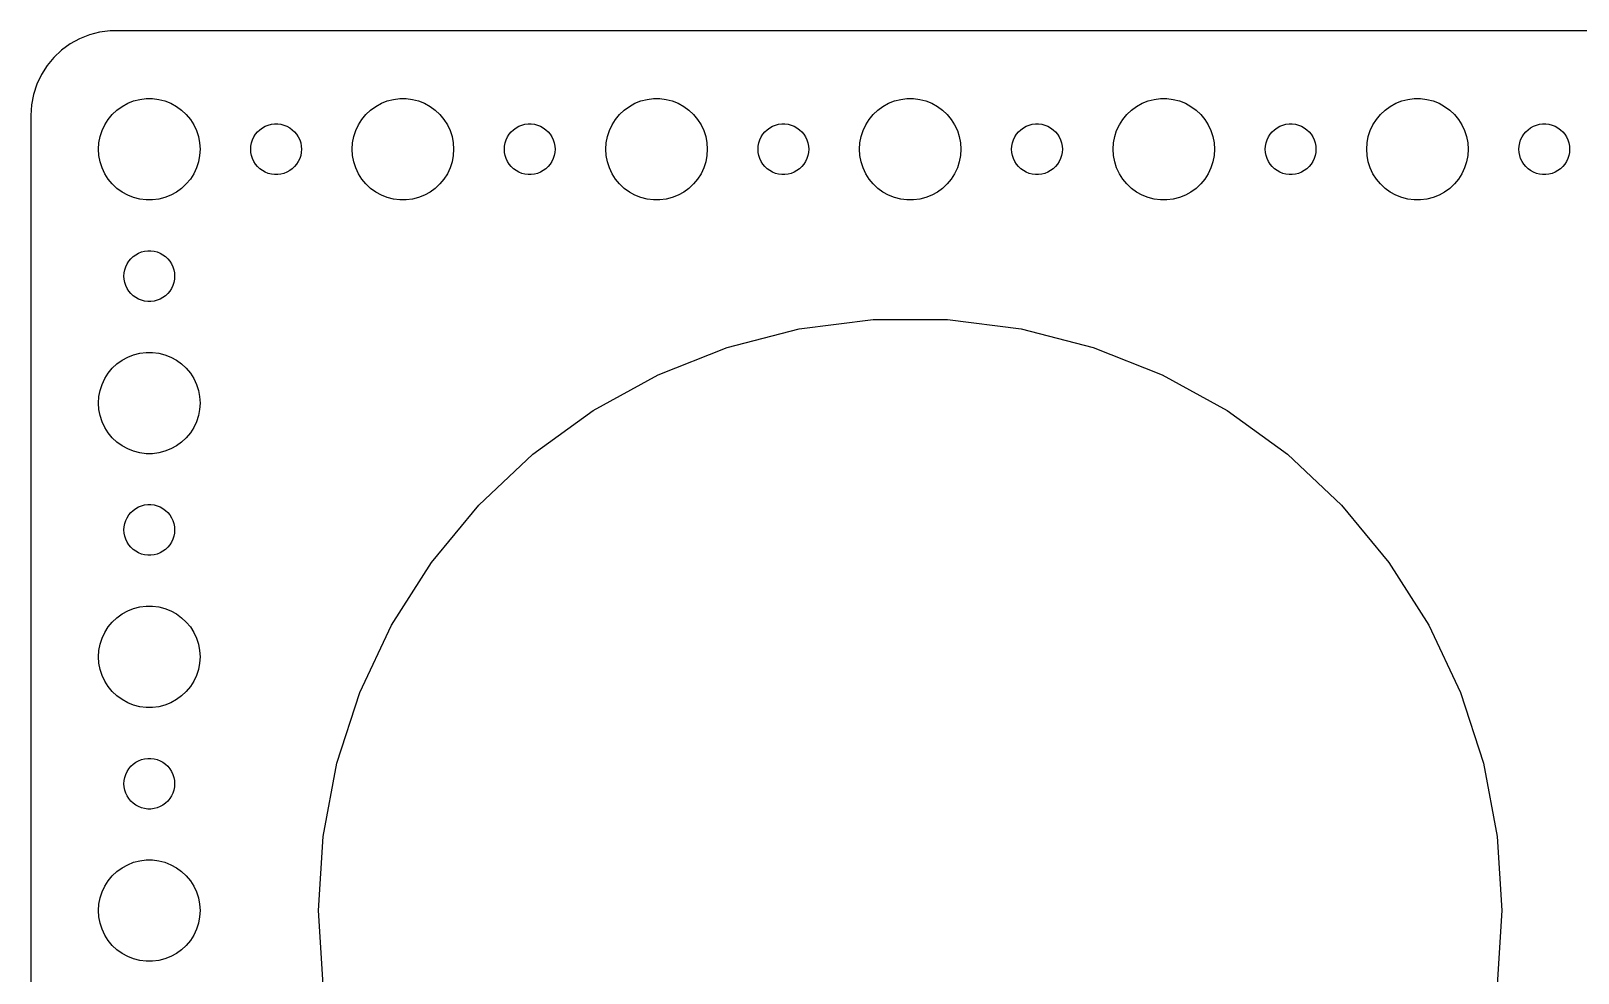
# Model space of a CAD drawing. Header units: metres. Extents: x -127 to 127, y 62 to 280.
# Drawn here: x -127 to -35.5, y 224.3 to 280 of the extents above; entities that cross this region are included whole.
import ezdxf

# ---------------------------------------------------------------- set-up
doc = ezdxf.new("R2010")
doc.units = ezdxf.units.M

msp = doc.modelspace()

# ---------------------------------------------------------------- linework, layer by layer
for p, q in [((-122.314, 279.99), (-122.937, 279.911)), ((122.314, 279.99), (-122.314, 279.99)), ((-124.679, 279.222), (-125.187, 278.853)), ((-124.129, 279.524), (-124.679, 279.222)), ((-123.545, 279.755), (-124.129, 279.524)), ((-122.937, 279.911), (-123.545, 279.755)), ((-125.645, 278.423), (-126.045, 277.939)), ((-125.187, 278.853), (-125.645, 278.423)), ((-126.382, 277.409), (-126.649, 276.841)), ((-126.045, 277.939), (-126.382, 277.409)), ((-126.649, 276.841), (-126.843, 276.243)), ((-126.961, 275.627), (-127, 275)), ((-126.843, 276.243), (-126.961, 275.627)), ((-121.912, 275.312), (-121.607, 275.533)), ((-121.607, 275.533), (-121.277, 275.714)), ((-121.277, 275.714), (-120.927, 275.853)), ((-120.927, 275.853), (-120.562, 275.947)), ((-120.562, 275.947), (-120.188, 275.994)), ((-120.188, 275.994), (-119.812, 275.994)), ((-119.812, 275.994), (-119.438, 275.947)), ((-119.438, 275.947), (-119.073, 275.853)), ((-119.073, 275.853), (-118.723, 275.714)), ((-118.723, 275.714), (-118.393, 275.533)), ((-118.393, 275.533), (-118.088, 275.312)), ((-106.912, 275.312), (-106.607, 275.533)), ((-106.607, 275.533), (-106.277, 275.714)), ((-106.277, 275.714), (-105.927, 275.853)), ((-105.927, 275.853), (-105.562, 275.947)), ((-105.562, 275.947), (-105.188, 275.994)), ((-105.188, 275.994), (-104.812, 275.994)), ((-104.812, 275.994), (-104.438, 275.947)), ((-104.438, 275.947), (-104.073, 275.853)), ((-104.073, 275.853), (-103.723, 275.714)), ((-103.723, 275.714), (-103.393, 275.533)), ((-103.393, 275.533), (-103.088, 275.312)), ((-91.9123, 275.312), (-91.6075, 275.533)), ((-91.6075, 275.533), (-91.2773, 275.714)), ((-91.2773, 275.714), (-90.927, 275.853)), ((-90.927, 275.853), (-90.5621, 275.947)), ((-90.5621, 275.947), (-90.1884, 275.994)), ((-90.1884, 275.994), (-89.8116, 275.994)), ((-89.8116, 275.994), (-89.4379, 275.947)), ((-89.4379, 275.947), (-89.073, 275.853)), ((-89.073, 275.853), (-88.7227, 275.714)), ((-88.7227, 275.714), (-88.3925, 275.533)), ((-88.3925, 275.533), (-88.0877, 275.312)), ((-76.9123, 275.312), (-76.6075, 275.533)), ((-76.6075, 275.533), (-76.2773, 275.714)), ((-76.2773, 275.714), (-75.927, 275.853)), ((-75.927, 275.853), (-75.5621, 275.947)), ((-75.5621, 275.947), (-75.1884, 275.994)), ((-75.1884, 275.994), (-74.8116, 275.994)), ((-74.8116, 275.994), (-74.4379, 275.947)), ((-74.4379, 275.947), (-74.073, 275.853)), ((-74.073, 275.853), (-73.7227, 275.714)), ((-73.7227, 275.714), (-73.3925, 275.533)), ((-73.3925, 275.533), (-73.0877, 275.312)), ((-61.9123, 275.312), (-61.6075, 275.533)), ((-61.6075, 275.533), (-61.2773, 275.714)), ((-61.2773, 275.714), (-60.927, 275.853)), ((-60.927, 275.853), (-60.5621, 275.947)), ((-60.5621, 275.947), (-60.1884, 275.994)), ((-60.1884, 275.994), (-59.8116, 275.994)), ((-59.8116, 275.994), (-59.4379, 275.947)), ((-59.4379, 275.947), (-59.0729, 275.853)), ((-59.0729, 275.853), (-58.7227, 275.714)), ((-58.7227, 275.714), (-58.3925, 275.533)), ((-58.3925, 275.533), (-58.0877, 275.312)), ((-46.9123, 275.312), (-46.6075, 275.533)), ((-46.6075, 275.533), (-46.2773, 275.714)), ((-46.2773, 275.714), (-45.927, 275.853)), ((-45.927, 275.853), (-45.5621, 275.947)), ((-45.5621, 275.947), (-45.1884, 275.994)), ((-45.1884, 275.994), (-44.8116, 275.994)), ((-44.8116, 275.994), (-44.4379, 275.947)), ((-44.4379, 275.947), (-44.0729, 275.853)), ((-44.0729, 275.853), (-43.7227, 275.714)), ((-43.7227, 275.714), (-43.3925, 275.533)), ((-43.3925, 275.533), (-43.0877, 275.312)), ((-127, 275), (-127, 181)), ((-122.629, 274.445), (-122.427, 274.763)), ((-122.427, 274.763), (-122.187, 275.054)), ((-122.187, 275.054), (-121.912, 275.312)), ((-118.088, 275.312), (-117.813, 275.054)), ((-117.813, 275.054), (-117.573, 274.763)), ((-117.573, 274.763), (-117.371, 274.445)), ((-107.629, 274.445), (-107.427, 274.763)), ((-107.427, 274.763), (-107.187, 275.054)), ((-107.187, 275.054), (-106.912, 275.312)), ((-103.088, 275.312), (-102.813, 275.054)), ((-102.813, 275.054), (-102.573, 274.763)), ((-102.573, 274.763), (-102.371, 274.445)), ((-92.6289, 274.445), (-92.427, 274.763)), ((-92.427, 274.763), (-92.1869, 275.054)), ((-92.1869, 275.054), (-91.9123, 275.312)), ((-88.0877, 275.312), (-87.8131, 275.054)), ((-87.8131, 275.054), (-87.573, 274.763)), ((-87.573, 274.763), (-87.3711, 274.445)), ((-77.6289, 274.445), (-77.427, 274.763)), ((-77.427, 274.763), (-77.1869, 275.054)), ((-77.1869, 275.054), (-76.9123, 275.312)), ((-73.0877, 275.312), (-72.8131, 275.054)), ((-72.8131, 275.054), (-72.573, 274.763)), ((-72.573, 274.763), (-72.3711, 274.445)), ((-62.6289, 274.445), (-62.427, 274.763)), ((-62.427, 274.763), (-62.1869, 275.054)), ((-62.1869, 275.054), (-61.9123, 275.312)), ((-58.0877, 275.312), (-57.8131, 275.054)), ((-57.8131, 275.054), (-57.5729, 274.763)), ((-57.5729, 274.763), (-57.3711, 274.445)), ((-47.6289, 274.445), (-47.427, 274.763)), ((-47.427, 274.763), (-47.1869, 275.054)), ((-47.1869, 275.054), (-46.9123, 275.312)), ((-43.0877, 275.312), (-42.8131, 275.054)), ((-42.8131, 275.054), (-42.5729, 274.763)), ((-42.5729, 274.763), (-42.3711, 274.445)), ((-122.976, 273.376), (-122.906, 273.746)), ((-122.906, 273.746), (-122.789, 274.104)), ((-122.789, 274.104), (-122.629, 274.445)), ((-117.371, 274.445), (-117.211, 274.104)), ((-117.211, 274.104), (-117.094, 273.746)), ((-117.094, 273.746), (-117.024, 273.376)), ((-113.895, 273.552), (-113.814, 273.723)), ((-113.814, 273.723), (-113.714, 273.882)), ((-113.714, 273.882), (-113.593, 274.027)), ((-113.593, 274.027), (-113.456, 274.156)), ((-113.456, 274.156), (-113.304, 274.266)), ((-113.304, 274.266), (-113.139, 274.357)), ((-113.139, 274.357), (-112.964, 274.427)), ((-112.964, 274.427), (-112.781, 274.473)), ((-112.781, 274.473), (-112.594, 274.497)), ((-112.594, 274.497), (-112.406, 274.497)), ((-112.406, 274.497), (-112.219, 274.473)), ((-112.219, 274.473), (-112.036, 274.427)), ((-112.036, 274.427), (-111.861, 274.357)), ((-111.861, 274.357), (-111.696, 274.266)), ((-111.696, 274.266), (-111.544, 274.156)), ((-111.544, 274.156), (-111.407, 274.027)), ((-111.407, 274.027), (-111.286, 273.882)), ((-111.286, 273.882), (-111.186, 273.723)), ((-111.186, 273.723), (-111.105, 273.552)), ((-107.976, 273.376), (-107.906, 273.746)), ((-107.906, 273.746), (-107.789, 274.104)), ((-107.789, 274.104), (-107.629, 274.445)), ((-102.371, 274.445), (-102.211, 274.104)), ((-102.211, 274.104), (-102.094, 273.746)), ((-102.094, 273.746), (-102.024, 273.376)), ((-98.8947, 273.552), (-98.8145, 273.723)), ((-98.8145, 273.723), (-98.7135, 273.882)), ((-98.7135, 273.882), (-98.5934, 274.027)), ((-98.5934, 274.027), (-98.4561, 274.156)), ((-98.4561, 274.156), (-98.3037, 274.266)), ((-98.3037, 274.266), (-98.1387, 274.357)), ((-98.1387, 274.357), (-97.9635, 274.427)), ((-97.9635, 274.427), (-97.7811, 274.473)), ((-97.7811, 274.473), (-97.5942, 274.497)), ((-97.5942, 274.497), (-97.4058, 274.497)), ((-97.4058, 274.497), (-97.2189, 274.473)), ((-97.2189, 274.473), (-97.0365, 274.427)), ((-97.0365, 274.427), (-96.8613, 274.357)), ((-96.8613, 274.357), (-96.6963, 274.266)), ((-96.6963, 274.266), (-96.5439, 274.156)), ((-96.5439, 274.156), (-96.4065, 274.027)), ((-96.4065, 274.027), (-96.2865, 273.882)), ((-96.2865, 273.882), (-96.1855, 273.723)), ((-96.1855, 273.723), (-96.1053, 273.552)), ((-92.9763, 273.376), (-92.9057, 273.746)), ((-92.9057, 273.746), (-92.7893, 274.104)), ((-92.7893, 274.104), (-92.6289, 274.445)), ((-87.3711, 274.445), (-87.2107, 274.104)), ((-87.2107, 274.104), (-87.0943, 273.746)), ((-87.0943, 273.746), (-87.0237, 273.376)), ((-83.8947, 273.552), (-83.8145, 273.723)), ((-83.8145, 273.723), (-83.7135, 273.882)), ((-83.7135, 273.882), (-83.5934, 274.027)), ((-83.5934, 274.027), (-83.4561, 274.156)), ((-83.4561, 274.156), (-83.3037, 274.266)), ((-83.3037, 274.266), (-83.1387, 274.357)), ((-83.1387, 274.357), (-82.9635, 274.427)), ((-82.9635, 274.427), (-82.7811, 274.473)), ((-82.7811, 274.473), (-82.5942, 274.497)), ((-82.5942, 274.497), (-82.4058, 274.497)), ((-82.4058, 274.497), (-82.2189, 274.473)), ((-82.2189, 274.473), (-82.0365, 274.427)), ((-82.0365, 274.427), (-81.8613, 274.357)), ((-81.8613, 274.357), (-81.6963, 274.266)), ((-81.6963, 274.266), (-81.5439, 274.156)), ((-81.5439, 274.156), (-81.4065, 274.027)), ((-81.4065, 274.027), (-81.2865, 273.882)), ((-81.2865, 273.882), (-81.1855, 273.723)), ((-81.1855, 273.723), (-81.1053, 273.552)), ((-77.9763, 273.376), (-77.9057, 273.746)), ((-77.9057, 273.746), (-77.7893, 274.104)), ((-77.7893, 274.104), (-77.6289, 274.445)), ((-72.3711, 274.445), (-72.2107, 274.104)), ((-72.2107, 274.104), (-72.0943, 273.746)), ((-72.0943, 273.746), (-72.0237, 273.376)), ((-68.8947, 273.552), (-68.8145, 273.723)), ((-68.8145, 273.723), (-68.7135, 273.882)), ((-68.7135, 273.882), (-68.5934, 274.027)), ((-68.5934, 274.027), (-68.4561, 274.156)), ((-68.4561, 274.156), (-68.3037, 274.266)), ((-68.3037, 274.266), (-68.1387, 274.357)), ((-68.1387, 274.357), (-67.9635, 274.427)), ((-67.9635, 274.427), (-67.7811, 274.473)), ((-67.7811, 274.473), (-67.5942, 274.497)), ((-67.5942, 274.497), (-67.4058, 274.497)), ((-67.4058, 274.497), (-67.2189, 274.473)), ((-67.2189, 274.473), (-67.0365, 274.427)), ((-67.0365, 274.427), (-66.8613, 274.357)), ((-66.8613, 274.357), (-66.6963, 274.266)), ((-66.6963, 274.266), (-66.5439, 274.156)), ((-66.5439, 274.156), (-66.4065, 274.027)), ((-66.4065, 274.027), (-66.2865, 273.882)), ((-66.2865, 273.882), (-66.1855, 273.723)), ((-66.1855, 273.723), (-66.1053, 273.552)), ((-62.9763, 273.376), (-62.9057, 273.746)), ((-62.9057, 273.746), (-62.7893, 274.104)), ((-62.7893, 274.104), (-62.6289, 274.445)), ((-57.3711, 274.445), (-57.2107, 274.104)), ((-57.2107, 274.104), (-57.0942, 273.746)), ((-57.0942, 273.746), (-57.0237, 273.376)), ((-53.8947, 273.552), (-53.8145, 273.723)), ((-53.8145, 273.723), (-53.7135, 273.882)), ((-53.7135, 273.882), (-53.5934, 274.027)), ((-53.5934, 274.027), (-53.4561, 274.156)), ((-53.4561, 274.156), (-53.3037, 274.266)), ((-53.3037, 274.266), (-53.1387, 274.357)), ((-53.1387, 274.357), (-52.9635, 274.427)), ((-52.9635, 274.427), (-52.7811, 274.473)), ((-52.7811, 274.473), (-52.5942, 274.497)), ((-52.5942, 274.497), (-52.4058, 274.497)), ((-52.4058, 274.497), (-52.2189, 274.473)), ((-52.2189, 274.473), (-52.0365, 274.427)), ((-52.0365, 274.427), (-51.8613, 274.357)), ((-51.8613, 274.357), (-51.6963, 274.266)), ((-51.6963, 274.266), (-51.5439, 274.156)), ((-51.5439, 274.156), (-51.4065, 274.027)), ((-51.4065, 274.027), (-51.2865, 273.882)), ((-51.2865, 273.882), (-51.1855, 273.723)), ((-51.1855, 273.723), (-51.1053, 273.552)), ((-47.9763, 273.376), (-47.9057, 273.746)), ((-47.9057, 273.746), (-47.7893, 274.104)), ((-47.7893, 274.104), (-47.6289, 274.445)), ((-42.3711, 274.445), (-42.2107, 274.104)), ((-42.2107, 274.104), (-42.0942, 273.746)), ((-42.0942, 273.746), (-42.0237, 273.376)), ((-38.8947, 273.552), (-38.8145, 273.723)), ((-38.8145, 273.723), (-38.7135, 273.882)), ((-38.7135, 273.882), (-38.5934, 274.027)), ((-38.5934, 274.027), (-38.4561, 274.156)), ((-38.4561, 274.156), (-38.3037, 274.266)), ((-38.3037, 274.266), (-38.1387, 274.357)), ((-38.1387, 274.357), (-37.9635, 274.427)), ((-37.9635, 274.427), (-37.7811, 274.473)), ((-37.7811, 274.473), (-37.5942, 274.497)), ((-37.5942, 274.497), (-37.4058, 274.497)), ((-37.4058, 274.497), (-37.2189, 274.473)), ((-37.2189, 274.473), (-37.0365, 274.427)), ((-37.0365, 274.427), (-36.8613, 274.357)), ((-36.8613, 274.357), (-36.6963, 274.266)), ((-36.6963, 274.266), (-36.5439, 274.156)), ((-36.5439, 274.156), (-36.4065, 274.027)), ((-36.4065, 274.027), (-36.2865, 273.882)), ((-36.2865, 273.882), (-36.1855, 273.723)), ((-36.1855, 273.723), (-36.1053, 273.552)), ((-123, 273), (-122.976, 273.376)), ((-122.976, 272.624), (-123, 273)), ((-117.024, 273.376), (-117, 273)), ((-117, 273), (-117.024, 272.624)), ((-114, 273), (-113.988, 273.188)), ((-113.988, 272.812), (-114, 273)), ((-113.988, 273.188), (-113.953, 273.373)), ((-113.953, 272.627), (-113.988, 272.812)), ((-113.953, 273.373), (-113.895, 273.552)), ((-111.105, 273.552), (-111.047, 273.373)), ((-111.047, 273.373), (-111.012, 273.188)), ((-111.012, 272.812), (-111.047, 272.627)), ((-111.012, 273.188), (-111, 273)), ((-111, 273), (-111.012, 272.812)), ((-108, 273), (-107.976, 273.376)), ((-107.976, 272.624), (-108, 273)), ((-102.024, 273.376), (-102, 273)), ((-102, 273), (-102.024, 272.624)), ((-99, 273), (-98.9882, 273.188)), ((-98.9882, 272.812), (-99, 273)), ((-98.9882, 273.188), (-98.9529, 273.373)), ((-98.9529, 272.627), (-98.9882, 272.812)), ((-98.9529, 273.373), (-98.8947, 273.552)), ((-96.1053, 273.552), (-96.0471, 273.373)), ((-96.0471, 273.373), (-96.0118, 273.188)), ((-96.0118, 272.812), (-96.0471, 272.627)), ((-96.0118, 273.188), (-96, 273)), ((-96, 273), (-96.0118, 272.812)), ((-93, 273), (-92.9763, 273.376)), ((-92.9763, 272.624), (-93, 273)), ((-87.0237, 273.376), (-87, 273)), ((-87, 273), (-87.0237, 272.624)), ((-84, 273), (-83.9882, 273.188)), ((-83.9882, 272.812), (-84, 273)), ((-83.9882, 273.188), (-83.9529, 273.373)), ((-83.9529, 272.627), (-83.9882, 272.812)), ((-83.9529, 273.373), (-83.8947, 273.552)), ((-81.1053, 273.552), (-81.0471, 273.373)), ((-81.0471, 273.373), (-81.0118, 273.188)), ((-81.0118, 272.812), (-81.0471, 272.627)), ((-81.0118, 273.188), (-81, 273)), ((-81, 273), (-81.0118, 272.812)), ((-78, 273), (-77.9763, 273.376)), ((-77.9763, 272.624), (-78, 273)), ((-72.0237, 273.376), (-72, 273)), ((-72, 273), (-72.0237, 272.624)), ((-69, 273), (-68.9882, 273.188)), ((-68.9882, 272.812), (-69, 273)), ((-68.9882, 273.188), (-68.9529, 273.373)), ((-68.9529, 272.627), (-68.9882, 272.812)), ((-68.9529, 273.373), (-68.8947, 273.552)), ((-66.1053, 273.552), (-66.0471, 273.373)), ((-66.0471, 273.373), (-66.0118, 273.188)), ((-66.0118, 272.812), (-66.0471, 272.627)), ((-66.0118, 273.188), (-66, 273)), ((-66, 273), (-66.0118, 272.812)), ((-63, 273), (-62.9763, 273.376)), ((-62.9763, 272.624), (-63, 273)), ((-57.0237, 273.376), (-57, 273)), ((-57, 273), (-57.0237, 272.624)), ((-54, 273), (-53.9882, 273.188)), ((-53.9882, 272.812), (-54, 273)), ((-53.9882, 273.188), (-53.9529, 273.373)), ((-53.9529, 272.627), (-53.9882, 272.812)), ((-53.9529, 273.373), (-53.8947, 273.552)), ((-51.1053, 273.552), (-51.0471, 273.373)), ((-51.0471, 273.373), (-51.0118, 273.188)), ((-51.0118, 272.812), (-51.0471, 272.627)), ((-51.0118, 273.188), (-51, 273)), ((-51, 273), (-51.0118, 272.812)), ((-48, 273), (-47.9763, 273.376)), ((-47.9763, 272.624), (-48, 273)), ((-42.0237, 273.376), (-42, 273)), ((-42, 273), (-42.0237, 272.624)), ((-39, 273), (-38.9882, 273.188)), ((-38.9882, 272.812), (-39, 273)), ((-38.9882, 273.188), (-38.9529, 273.373)), ((-38.9529, 272.627), (-38.9882, 272.812)), ((-38.9529, 273.373), (-38.8947, 273.552)), ((-36.1053, 273.552), (-36.0471, 273.373)), ((-36.0471, 273.373), (-36.0118, 273.188)), ((-36.0118, 272.812), (-36.0471, 272.627)), ((-36.0118, 273.188), (-36, 273)), ((-36, 273), (-36.0118, 272.812)), ((-122.906, 272.254), (-122.976, 272.624)), ((-122.789, 271.896), (-122.906, 272.254)), ((-122.629, 271.555), (-122.789, 271.896)), ((-117.211, 271.896), (-117.371, 271.555)), ((-117.094, 272.254), (-117.211, 271.896)), ((-117.024, 272.624), (-117.094, 272.254)), ((-113.895, 272.448), (-113.953, 272.627)), ((-113.814, 272.277), (-113.895, 272.448)), ((-113.714, 272.118), (-113.814, 272.277)), ((-113.593, 271.973), (-113.714, 272.118)), ((-113.456, 271.844), (-113.593, 271.973)), ((-113.304, 271.734), (-113.456, 271.844)), ((-111.544, 271.844), (-111.696, 271.734)), ((-111.407, 271.973), (-111.544, 271.844)), ((-111.286, 272.118), (-111.407, 271.973)), ((-111.186, 272.277), (-111.286, 272.118)), ((-111.105, 272.448), (-111.186, 272.277)), ((-111.047, 272.627), (-111.105, 272.448)), ((-107.906, 272.254), (-107.976, 272.624)), ((-107.789, 271.896), (-107.906, 272.254)), ((-107.629, 271.555), (-107.789, 271.896)), ((-102.211, 271.896), (-102.371, 271.555)), ((-102.094, 272.254), (-102.211, 271.896)), ((-102.024, 272.624), (-102.094, 272.254)), ((-98.8947, 272.448), (-98.9529, 272.627)), ((-98.8145, 272.277), (-98.8947, 272.448)), ((-98.7135, 272.118), (-98.8145, 272.277)), ((-98.5934, 271.973), (-98.7135, 272.118)), ((-98.4561, 271.844), (-98.5934, 271.973)), ((-98.3037, 271.734), (-98.4561, 271.844)), ((-96.5439, 271.844), (-96.6963, 271.734)), ((-96.4065, 271.973), (-96.5439, 271.844)), ((-96.2865, 272.118), (-96.4065, 271.973)), ((-96.1855, 272.277), (-96.2865, 272.118)), ((-96.1053, 272.448), (-96.1855, 272.277)), ((-96.0471, 272.627), (-96.1053, 272.448)), ((-92.9057, 272.254), (-92.9763, 272.624)), ((-92.7893, 271.896), (-92.9057, 272.254)), ((-92.6289, 271.555), (-92.7893, 271.896)), ((-87.2107, 271.896), (-87.3711, 271.555)), ((-87.0943, 272.254), (-87.2107, 271.896)), ((-87.0237, 272.624), (-87.0943, 272.254)), ((-83.8947, 272.448), (-83.9529, 272.627)), ((-83.8145, 272.277), (-83.8947, 272.448)), ((-83.7135, 272.118), (-83.8145, 272.277)), ((-83.5934, 271.973), (-83.7135, 272.118)), ((-83.4561, 271.844), (-83.5934, 271.973)), ((-83.3037, 271.734), (-83.4561, 271.844)), ((-81.5439, 271.844), (-81.6963, 271.734)), ((-81.4065, 271.973), (-81.5439, 271.844)), ((-81.2865, 272.118), (-81.4065, 271.973)), ((-81.1855, 272.277), (-81.2865, 272.118)), ((-81.1053, 272.448), (-81.1855, 272.277)), ((-81.0471, 272.627), (-81.1053, 272.448)), ((-77.9057, 272.254), (-77.9763, 272.624)), ((-77.7893, 271.896), (-77.9057, 272.254)), ((-77.6289, 271.555), (-77.7893, 271.896)), ((-72.2107, 271.896), (-72.3711, 271.555)), ((-72.0943, 272.254), (-72.2107, 271.896)), ((-72.0237, 272.624), (-72.0943, 272.254)), ((-68.8947, 272.448), (-68.9529, 272.627)), ((-68.8145, 272.277), (-68.8947, 272.448)), ((-68.7135, 272.118), (-68.8145, 272.277)), ((-68.5934, 271.973), (-68.7135, 272.118)), ((-68.4561, 271.844), (-68.5934, 271.973)), ((-68.3037, 271.734), (-68.4561, 271.844)), ((-66.5439, 271.844), (-66.6963, 271.734)), ((-66.4065, 271.973), (-66.5439, 271.844)), ((-66.2865, 272.118), (-66.4065, 271.973)), ((-66.1855, 272.277), (-66.2865, 272.118)), ((-66.1053, 272.448), (-66.1855, 272.277)), ((-66.0471, 272.627), (-66.1053, 272.448)), ((-62.9057, 272.254), (-62.9763, 272.624)), ((-62.7893, 271.896), (-62.9057, 272.254)), ((-62.6289, 271.555), (-62.7893, 271.896)), ((-57.2107, 271.896), (-57.3711, 271.555)), ((-57.0942, 272.254), (-57.2107, 271.896)), ((-57.0237, 272.624), (-57.0942, 272.254)), ((-53.8947, 272.448), (-53.9529, 272.627)), ((-53.8145, 272.277), (-53.8947, 272.448)), ((-53.7135, 272.118), (-53.8145, 272.277)), ((-53.5934, 271.973), (-53.7135, 272.118)), ((-53.4561, 271.844), (-53.5934, 271.973)), ((-53.3037, 271.734), (-53.4561, 271.844)), ((-51.5439, 271.844), (-51.6963, 271.734)), ((-51.4065, 271.973), (-51.5439, 271.844)), ((-51.2865, 272.118), (-51.4065, 271.973)), ((-51.1855, 272.277), (-51.2865, 272.118)), ((-51.1053, 272.448), (-51.1855, 272.277)), ((-51.0471, 272.627), (-51.1053, 272.448)), ((-47.9057, 272.254), (-47.9763, 272.624)), ((-47.7893, 271.896), (-47.9057, 272.254)), ((-47.6289, 271.555), (-47.7893, 271.896)), ((-42.2107, 271.896), (-42.3711, 271.555)), ((-42.0942, 272.254), (-42.2107, 271.896)), ((-42.0237, 272.624), (-42.0942, 272.254)), ((-38.8947, 272.448), (-38.9529, 272.627)), ((-38.8145, 272.277), (-38.8947, 272.448)), ((-38.7135, 272.118), (-38.8145, 272.277)), ((-38.5934, 271.973), (-38.7135, 272.118)), ((-38.4561, 271.844), (-38.5934, 271.973)), ((-38.3037, 271.734), (-38.4561, 271.844)), ((-36.5439, 271.844), (-36.6963, 271.734)), ((-36.4065, 271.973), (-36.5439, 271.844)), ((-36.2865, 272.118), (-36.4065, 271.973)), ((-36.1855, 272.277), (-36.2865, 272.118)), ((-36.1053, 272.448), (-36.1855, 272.277)), ((-36.0471, 272.627), (-36.1053, 272.448)), ((-122.427, 271.237), (-122.629, 271.555)), ((-122.187, 270.946), (-122.427, 271.237)), ((-121.912, 270.688), (-122.187, 270.946)), ((-117.813, 270.946), (-118.088, 270.688)), ((-117.573, 271.237), (-117.813, 270.946)), ((-117.371, 271.555), (-117.573, 271.237)), ((-113.139, 271.643), (-113.304, 271.734)), ((-112.964, 271.573), (-113.139, 271.643)), ((-112.781, 271.527), (-112.964, 271.573)), ((-112.594, 271.503), (-112.781, 271.527)), ((-112.406, 271.503), (-112.594, 271.503)), ((-112.219, 271.527), (-112.406, 271.503)), ((-112.036, 271.573), (-112.219, 271.527)), ((-111.861, 271.643), (-112.036, 271.573)), ((-111.696, 271.734), (-111.861, 271.643)), ((-107.427, 271.237), (-107.629, 271.555)), ((-107.187, 270.946), (-107.427, 271.237)), ((-106.912, 270.688), (-107.187, 270.946)), ((-102.813, 270.946), (-103.088, 270.688)), ((-102.573, 271.237), (-102.813, 270.946)), ((-102.371, 271.555), (-102.573, 271.237)), ((-98.1387, 271.643), (-98.3037, 271.734)), ((-97.9635, 271.573), (-98.1387, 271.643)), ((-97.7811, 271.527), (-97.9635, 271.573)), ((-97.5942, 271.503), (-97.7811, 271.527)), ((-97.4058, 271.503), (-97.5942, 271.503)), ((-97.2189, 271.527), (-97.4058, 271.503)), ((-97.0365, 271.573), (-97.2189, 271.527)), ((-96.8613, 271.643), (-97.0365, 271.573)), ((-96.6963, 271.734), (-96.8613, 271.643)), ((-92.427, 271.237), (-92.6289, 271.555)), ((-92.1869, 270.946), (-92.427, 271.237)), ((-91.9123, 270.688), (-92.1869, 270.946)), ((-87.8131, 270.946), (-88.0877, 270.688)), ((-87.573, 271.237), (-87.8131, 270.946)), ((-87.3711, 271.555), (-87.573, 271.237)), ((-83.1387, 271.643), (-83.3037, 271.734)), ((-82.9635, 271.573), (-83.1387, 271.643)), ((-82.7811, 271.527), (-82.9635, 271.573)), ((-82.5942, 271.503), (-82.7811, 271.527)), ((-82.4058, 271.503), (-82.5942, 271.503)), ((-82.2189, 271.527), (-82.4058, 271.503)), ((-82.0365, 271.573), (-82.2189, 271.527)), ((-81.8613, 271.643), (-82.0365, 271.573)), ((-81.6963, 271.734), (-81.8613, 271.643)), ((-77.427, 271.237), (-77.6289, 271.555)), ((-77.1869, 270.946), (-77.427, 271.237)), ((-76.9123, 270.688), (-77.1869, 270.946)), ((-72.8131, 270.946), (-73.0877, 270.688)), ((-72.573, 271.237), (-72.8131, 270.946)), ((-72.3711, 271.555), (-72.573, 271.237)), ((-68.1387, 271.643), (-68.3037, 271.734)), ((-67.9635, 271.573), (-68.1387, 271.643)), ((-67.7811, 271.527), (-67.9635, 271.573)), ((-67.5942, 271.503), (-67.7811, 271.527)), ((-67.4058, 271.503), (-67.5942, 271.503)), ((-67.2189, 271.527), (-67.4058, 271.503)), ((-67.0365, 271.573), (-67.2189, 271.527)), ((-66.8613, 271.643), (-67.0365, 271.573)), ((-66.6963, 271.734), (-66.8613, 271.643)), ((-62.427, 271.237), (-62.6289, 271.555)), ((-62.1869, 270.946), (-62.427, 271.237)), ((-61.9123, 270.688), (-62.1869, 270.946)), ((-57.8131, 270.946), (-58.0877, 270.688)), ((-57.5729, 271.237), (-57.8131, 270.946)), ((-57.3711, 271.555), (-57.5729, 271.237)), ((-53.1387, 271.643), (-53.3037, 271.734)), ((-52.9635, 271.573), (-53.1387, 271.643)), ((-52.7811, 271.527), (-52.9635, 271.573)), ((-52.5942, 271.503), (-52.7811, 271.527)), ((-52.4058, 271.503), (-52.5942, 271.503)), ((-52.2189, 271.527), (-52.4058, 271.503)), ((-52.0365, 271.573), (-52.2189, 271.527)), ((-51.8613, 271.643), (-52.0365, 271.573)), ((-51.6963, 271.734), (-51.8613, 271.643)), ((-47.427, 271.237), (-47.6289, 271.555)), ((-47.1869, 270.946), (-47.427, 271.237)), ((-46.9123, 270.688), (-47.1869, 270.946)), ((-42.8131, 270.946), (-43.0877, 270.688)), ((-42.5729, 271.237), (-42.8131, 270.946)), ((-42.3711, 271.555), (-42.5729, 271.237)), ((-38.1387, 271.643), (-38.3037, 271.734)), ((-37.9635, 271.573), (-38.1387, 271.643)), ((-37.7811, 271.527), (-37.9635, 271.573)), ((-37.5942, 271.503), (-37.7811, 271.527)), ((-37.4058, 271.503), (-37.5942, 271.503)), ((-37.2189, 271.527), (-37.4058, 271.503)), ((-37.0365, 271.573), (-37.2189, 271.527)), ((-36.8613, 271.643), (-37.0365, 271.573)), ((-36.6963, 271.734), (-36.8613, 271.643)), ((-121.607, 270.467), (-121.912, 270.688)), ((-121.277, 270.286), (-121.607, 270.467)), ((-120.927, 270.147), (-121.277, 270.286)), ((-120.562, 270.053), (-120.927, 270.147)), ((-120.188, 270.006), (-120.562, 270.053)), ((-119.812, 270.006), (-120.188, 270.006)), ((-119.438, 270.053), (-119.812, 270.006)), ((-119.073, 270.147), (-119.438, 270.053)), ((-118.723, 270.286), (-119.073, 270.147)), ((-118.393, 270.467), (-118.723, 270.286)), ((-118.088, 270.688), (-118.393, 270.467)), ((-106.607, 270.467), (-106.912, 270.688)), ((-106.277, 270.286), (-106.607, 270.467)), ((-105.927, 270.147), (-106.277, 270.286)), ((-105.562, 270.053), (-105.927, 270.147)), ((-105.188, 270.006), (-105.562, 270.053)), ((-104.812, 270.006), (-105.188, 270.006)), ((-104.438, 270.053), (-104.812, 270.006)), ((-104.073, 270.147), (-104.438, 270.053)), ((-103.723, 270.286), (-104.073, 270.147)), ((-103.393, 270.467), (-103.723, 270.286)), ((-103.088, 270.688), (-103.393, 270.467)), ((-91.6075, 270.467), (-91.9123, 270.688)), ((-91.2773, 270.286), (-91.6075, 270.467)), ((-90.927, 270.147), (-91.2773, 270.286)), ((-90.5621, 270.053), (-90.927, 270.147)), ((-90.1884, 270.006), (-90.5621, 270.053)), ((-89.8116, 270.006), (-90.1884, 270.006)), ((-89.4379, 270.053), (-89.8116, 270.006)), ((-89.073, 270.147), (-89.4379, 270.053)), ((-88.7227, 270.286), (-89.073, 270.147)), ((-88.3925, 270.467), (-88.7227, 270.286)), ((-88.0877, 270.688), (-88.3925, 270.467)), ((-76.6075, 270.467), (-76.9123, 270.688)), ((-76.2773, 270.286), (-76.6075, 270.467)), ((-75.927, 270.147), (-76.2773, 270.286)), ((-75.5621, 270.053), (-75.927, 270.147)), ((-75.1884, 270.006), (-75.5621, 270.053)), ((-74.8116, 270.006), (-75.1884, 270.006)), ((-74.4379, 270.053), (-74.8116, 270.006)), ((-74.073, 270.147), (-74.4379, 270.053)), ((-73.7227, 270.286), (-74.073, 270.147)), ((-73.3925, 270.467), (-73.7227, 270.286)), ((-73.0877, 270.688), (-73.3925, 270.467)), ((-61.6075, 270.467), (-61.9123, 270.688)), ((-61.2773, 270.286), (-61.6075, 270.467)), ((-60.927, 270.147), (-61.2773, 270.286)), ((-60.5621, 270.053), (-60.927, 270.147)), ((-60.1884, 270.006), (-60.5621, 270.053)), ((-59.8116, 270.006), (-60.1884, 270.006)), ((-59.4379, 270.053), (-59.8116, 270.006)), ((-59.0729, 270.147), (-59.4379, 270.053)), ((-58.7227, 270.286), (-59.0729, 270.147)), ((-58.3925, 270.467), (-58.7227, 270.286)), ((-58.0877, 270.688), (-58.3925, 270.467)), ((-46.6075, 270.467), (-46.9123, 270.688)), ((-46.2773, 270.286), (-46.6075, 270.467)), ((-45.927, 270.147), (-46.2773, 270.286)), ((-45.5621, 270.053), (-45.927, 270.147)), ((-45.1884, 270.006), (-45.5621, 270.053)), ((-44.8116, 270.006), (-45.1884, 270.006)), ((-44.4379, 270.053), (-44.8116, 270.006)), ((-44.0729, 270.147), (-44.4379, 270.053)), ((-43.7227, 270.286), (-44.0729, 270.147)), ((-43.3925, 270.467), (-43.7227, 270.286)), ((-43.0877, 270.688), (-43.3925, 270.467)), ((-121.314, 266.223), (-121.214, 266.382)), ((-121.214, 266.382), (-121.093, 266.527)), ((-121.093, 266.527), (-120.956, 266.656)), ((-120.956, 266.656), (-120.804, 266.766)), ((-120.804, 266.766), (-120.639, 266.857)), ((-120.639, 266.857), (-120.464, 266.927)), ((-120.464, 266.927), (-120.281, 266.973)), ((-120.281, 266.973), (-120.094, 266.997)), ((-120.094, 266.997), (-119.906, 266.997)), ((-119.906, 266.997), (-119.719, 266.973)), ((-119.719, 266.973), (-119.536, 266.927)), ((-119.536, 266.927), (-119.361, 266.857)), ((-119.361, 266.857), (-119.196, 266.766)), ((-119.196, 266.766), (-119.044, 266.656)), ((-119.044, 266.656), (-118.907, 266.527)), ((-118.907, 266.527), (-118.786, 266.382)), ((-118.786, 266.382), (-118.686, 266.223)), ((-121.5, 265.5), (-121.488, 265.688)), ((-121.488, 265.312), (-121.5, 265.5)), ((-121.488, 265.688), (-121.453, 265.873)), ((-121.453, 265.873), (-121.395, 266.052)), ((-121.395, 266.052), (-121.314, 266.223)), ((-118.686, 266.223), (-118.605, 266.052)), ((-118.605, 266.052), (-118.547, 265.873)), ((-118.547, 265.873), (-118.512, 265.688)), ((-118.512, 265.688), (-118.5, 265.5)), ((-118.5, 265.5), (-118.512, 265.312)), ((-121.453, 265.127), (-121.488, 265.312)), ((-121.395, 264.948), (-121.453, 265.127)), ((-121.314, 264.777), (-121.395, 264.948)), ((-121.214, 264.618), (-121.314, 264.777)), ((-121.093, 264.473), (-121.214, 264.618)), ((-120.956, 264.344), (-121.093, 264.473)), ((-118.907, 264.473), (-119.044, 264.344)), ((-118.786, 264.618), (-118.907, 264.473)), ((-118.686, 264.777), (-118.786, 264.618)), ((-118.605, 264.948), (-118.686, 264.777)), ((-118.547, 265.127), (-118.605, 264.948)), ((-118.512, 265.312), (-118.547, 265.127)), ((-120.804, 264.234), (-120.956, 264.344)), ((-120.639, 264.143), (-120.804, 264.234)), ((-120.464, 264.073), (-120.639, 264.143)), ((-120.281, 264.027), (-120.464, 264.073)), ((-120.094, 264.003), (-120.281, 264.027)), ((-119.906, 264.003), (-120.094, 264.003)), ((-119.719, 264.027), (-119.906, 264.003)), ((-119.536, 264.073), (-119.719, 264.027)), ((-119.361, 264.143), (-119.536, 264.073)), ((-119.196, 264.234), (-119.361, 264.143)), ((-119.044, 264.344), (-119.196, 264.234)), ((-81.5583, 262.38), (-77.1977, 262.931)), ((-77.1977, 262.931), (-72.8023, 262.931)), ((-72.8023, 262.931), (-68.4417, 262.38)), ((-85.8156, 261.287), (-81.5583, 262.38)), ((-68.4417, 262.38), (-64.1844, 261.287)), ((-121.277, 260.714), (-120.927, 260.853)), ((-120.927, 260.853), (-120.562, 260.947)), ((-120.562, 260.947), (-120.188, 260.994)), ((-120.188, 260.994), (-119.812, 260.994)), ((-119.812, 260.994), (-119.438, 260.947)), ((-119.438, 260.947), (-119.073, 260.853)), ((-119.073, 260.853), (-118.723, 260.714)), ((-89.9023, 259.669), (-85.8156, 261.287)), ((-64.1844, 261.287), (-60.0977, 259.669)), ((-122.427, 259.763), (-122.187, 260.054)), ((-122.187, 260.054), (-121.912, 260.312)), ((-121.912, 260.312), (-121.607, 260.533)), ((-121.607, 260.533), (-121.277, 260.714)), ((-118.723, 260.714), (-118.393, 260.533)), ((-118.393, 260.533), (-118.088, 260.312)), ((-118.088, 260.312), (-117.813, 260.054)), ((-117.813, 260.054), (-117.573, 259.763)), ((-122.906, 258.746), (-122.789, 259.104)), ((-122.789, 259.104), (-122.629, 259.445)), ((-122.629, 259.445), (-122.427, 259.763)), ((-117.573, 259.763), (-117.371, 259.445)), ((-117.371, 259.445), (-117.211, 259.104)), ((-117.211, 259.104), (-117.094, 258.746)), ((-93.7539, 257.551), (-89.9023, 259.669)), ((-60.0977, 259.669), (-56.2461, 257.551)), ((-123, 258), (-122.976, 258.376)), ((-122.976, 258.376), (-122.906, 258.746)), ((-117.094, 258.746), (-117.024, 258.376)), ((-117.024, 258.376), (-117, 258)), ((-122.976, 257.624), (-123, 258)), ((-122.906, 257.254), (-122.976, 257.624)), ((-122.789, 256.896), (-122.906, 257.254)), ((-117.094, 257.254), (-117.211, 256.896)), ((-117.024, 257.624), (-117.094, 257.254)), ((-117, 258), (-117.024, 257.624)), ((-97.3098, 254.968), (-93.7539, 257.551)), ((-56.2461, 257.551), (-52.6902, 254.968)), ((-122.629, 256.555), (-122.789, 256.896)), ((-122.427, 256.237), (-122.629, 256.555)), ((-122.187, 255.946), (-122.427, 256.237)), ((-117.573, 256.237), (-117.813, 255.946)), ((-117.371, 256.555), (-117.573, 256.237)), ((-117.211, 256.896), (-117.371, 256.555)), ((-121.912, 255.688), (-122.187, 255.946)), ((-121.607, 255.467), (-121.912, 255.688)), ((-121.277, 255.286), (-121.607, 255.467)), ((-120.927, 255.147), (-121.277, 255.286)), ((-118.723, 255.286), (-119.073, 255.147)), ((-118.393, 255.467), (-118.723, 255.286)), ((-118.088, 255.688), (-118.393, 255.467)), ((-117.813, 255.946), (-118.088, 255.688)), ((-120.562, 255.053), (-120.927, 255.147)), ((-120.188, 255.006), (-120.562, 255.053)), ((-119.812, 255.006), (-120.188, 255.006)), ((-119.438, 255.053), (-119.812, 255.006)), ((-119.073, 255.147), (-119.438, 255.053)), ((-100.514, 251.959), (-97.3098, 254.968)), ((-52.6902, 254.968), (-49.4861, 251.959)), ((-121.093, 251.527), (-120.956, 251.656)), ((-120.956, 251.656), (-120.804, 251.766)), ((-120.804, 251.766), (-120.639, 251.857)), ((-120.639, 251.857), (-120.464, 251.927)), ((-120.464, 251.927), (-120.281, 251.973)), ((-120.281, 251.973), (-120.094, 251.997)), ((-120.094, 251.997), (-119.906, 251.997)), ((-119.906, 251.997), (-119.719, 251.973)), ((-119.719, 251.973), (-119.536, 251.927)), ((-119.536, 251.927), (-119.361, 251.857)), ((-119.361, 251.857), (-119.196, 251.766)), ((-119.196, 251.766), (-119.044, 251.656)), ((-119.044, 251.656), (-118.907, 251.527)), ((-103.316, 248.572), (-100.514, 251.959)), ((-49.4861, 251.959), (-46.6844, 248.572)), ((-121.488, 250.688), (-121.453, 250.873)), ((-121.453, 250.873), (-121.395, 251.052)), ((-121.395, 251.052), (-121.314, 251.223)), ((-121.314, 251.223), (-121.214, 251.382)), ((-121.214, 251.382), (-121.093, 251.527)), ((-118.907, 251.527), (-118.786, 251.382)), ((-118.786, 251.382), (-118.686, 251.223)), ((-118.686, 251.223), (-118.605, 251.052)), ((-118.605, 251.052), (-118.547, 250.873)), ((-118.547, 250.873), (-118.512, 250.688)), ((-121.5, 250.5), (-121.488, 250.688)), ((-121.488, 250.312), (-121.5, 250.5)), ((-121.453, 250.127), (-121.488, 250.312)), ((-121.395, 249.948), (-121.453, 250.127)), ((-121.314, 249.777), (-121.395, 249.948)), ((-118.605, 249.948), (-118.686, 249.777)), ((-118.547, 250.127), (-118.605, 249.948)), ((-118.512, 250.312), (-118.547, 250.127)), ((-118.512, 250.688), (-118.5, 250.5)), ((-118.5, 250.5), (-118.512, 250.312)), ((-121.214, 249.618), (-121.314, 249.777)), ((-121.093, 249.473), (-121.214, 249.618)), ((-120.956, 249.344), (-121.093, 249.473)), ((-120.804, 249.234), (-120.956, 249.344)), ((-120.639, 249.143), (-120.804, 249.234)), ((-120.464, 249.073), (-120.639, 249.143)), ((-120.281, 249.027), (-120.464, 249.073)), ((-120.094, 249.003), (-120.281, 249.027)), ((-119.906, 249.003), (-120.094, 249.003)), ((-119.719, 249.027), (-119.906, 249.003)), ((-119.536, 249.073), (-119.719, 249.027)), ((-119.361, 249.143), (-119.536, 249.073)), ((-119.196, 249.234), (-119.361, 249.143)), ((-119.044, 249.344), (-119.196, 249.234)), ((-118.907, 249.473), (-119.044, 249.344)), ((-118.786, 249.618), (-118.907, 249.473)), ((-118.686, 249.777), (-118.786, 249.618)), ((-105.671, 244.861), (-103.316, 248.572)), ((-46.6844, 248.572), (-44.3293, 244.861)), ((-122.187, 245.054), (-121.912, 245.312)), ((-121.912, 245.312), (-121.607, 245.533)), ((-121.607, 245.533), (-121.277, 245.714)), ((-121.277, 245.714), (-120.927, 245.853)), ((-120.927, 245.853), (-120.562, 245.947)), ((-120.562, 245.947), (-120.188, 245.994)), ((-120.188, 245.994), (-119.812, 245.994)), ((-119.812, 245.994), (-119.438, 245.947)), ((-119.438, 245.947), (-119.073, 245.853)), ((-119.073, 245.853), (-118.723, 245.714)), ((-118.723, 245.714), (-118.393, 245.533)), ((-118.393, 245.533), (-118.088, 245.312)), ((-118.088, 245.312), (-117.813, 245.054)), ((-122.789, 244.104), (-122.629, 244.445)), ((-122.629, 244.445), (-122.427, 244.763)), ((-122.427, 244.763), (-122.187, 245.054)), ((-117.813, 245.054), (-117.573, 244.763)), ((-117.573, 244.763), (-117.371, 244.445)), ((-117.371, 244.445), (-117.211, 244.104)), ((-107.542, 240.884), (-105.671, 244.861)), ((-44.3293, 244.861), (-42.4578, 240.884)), ((-122.976, 243.376), (-122.906, 243.746)), ((-122.906, 243.746), (-122.789, 244.104)), ((-117.211, 244.104), (-117.094, 243.746)), ((-117.094, 243.746), (-117.024, 243.376)), ((-123, 243), (-122.976, 243.376)), ((-122.976, 242.624), (-123, 243)), ((-122.906, 242.254), (-122.976, 242.624)), ((-117.024, 242.624), (-117.094, 242.254)), ((-117.024, 243.376), (-117, 243)), ((-117, 243), (-117.024, 242.624)), ((-122.789, 241.896), (-122.906, 242.254)), ((-122.629, 241.555), (-122.789, 241.896)), ((-117.211, 241.896), (-117.371, 241.555)), ((-117.094, 242.254), (-117.211, 241.896)), ((-122.427, 241.237), (-122.629, 241.555)), ((-122.187, 240.946), (-122.427, 241.237)), ((-121.912, 240.688), (-122.187, 240.946)), ((-121.607, 240.467), (-121.912, 240.688)), ((-118.088, 240.688), (-118.393, 240.467)), ((-117.813, 240.946), (-118.088, 240.688)), ((-117.573, 241.237), (-117.813, 240.946)), ((-117.371, 241.555), (-117.573, 241.237)), ((-108.9, 236.704), (-107.542, 240.884)), ((-42.4578, 240.884), (-41.0996, 236.704)), ((-121.277, 240.286), (-121.607, 240.467)), ((-120.927, 240.147), (-121.277, 240.286)), ((-120.562, 240.053), (-120.927, 240.147)), ((-120.188, 240.006), (-120.562, 240.053)), ((-119.812, 240.006), (-120.188, 240.006)), ((-119.438, 240.053), (-119.812, 240.006)), ((-119.073, 240.147), (-119.438, 240.053)), ((-118.723, 240.286), (-119.073, 240.147)), ((-118.393, 240.467), (-118.723, 240.286)), ((-120.281, 236.973), (-120.094, 236.997)), ((-120.094, 236.997), (-119.906, 236.997)), ((-119.906, 236.997), (-119.719, 236.973)), ((-121.395, 236.052), (-121.314, 236.223)), ((-121.314, 236.223), (-121.214, 236.382)), ((-121.214, 236.382), (-121.093, 236.527)), ((-121.093, 236.527), (-120.956, 236.656)), ((-120.956, 236.656), (-120.804, 236.766)), ((-120.804, 236.766), (-120.639, 236.857)), ((-120.639, 236.857), (-120.464, 236.927)), ((-120.464, 236.927), (-120.281, 236.973)), ((-119.719, 236.973), (-119.536, 236.927)), ((-119.536, 236.927), (-119.361, 236.857)), ((-119.361, 236.857), (-119.196, 236.766)), ((-119.196, 236.766), (-119.044, 236.656)), ((-119.044, 236.656), (-118.907, 236.527)), ((-118.907, 236.527), (-118.786, 236.382)), ((-118.786, 236.382), (-118.686, 236.223)), ((-118.686, 236.223), (-118.605, 236.052)), ((-109.724, 232.387), (-108.9, 236.704)), ((-41.0996, 236.704), (-40.276, 232.387)), ((-121.5, 235.5), (-121.488, 235.688)), ((-121.488, 235.312), (-121.5, 235.5)), ((-121.488, 235.688), (-121.453, 235.873)), ((-121.453, 235.127), (-121.488, 235.312)), ((-121.453, 235.873), (-121.395, 236.052)), ((-118.605, 236.052), (-118.547, 235.873)), ((-118.547, 235.873), (-118.512, 235.688)), ((-118.512, 235.312), (-118.547, 235.127)), ((-118.512, 235.688), (-118.5, 235.5)), ((-118.5, 235.5), (-118.512, 235.312)), ((-121.395, 234.948), (-121.453, 235.127)), ((-121.314, 234.777), (-121.395, 234.948)), ((-121.214, 234.618), (-121.314, 234.777)), ((-121.093, 234.473), (-121.214, 234.618)), ((-120.956, 234.344), (-121.093, 234.473)), ((-120.804, 234.234), (-120.956, 234.344)), ((-119.044, 234.344), (-119.196, 234.234)), ((-118.907, 234.473), (-119.044, 234.344)), ((-118.786, 234.618), (-118.907, 234.473)), ((-118.686, 234.777), (-118.786, 234.618)), ((-118.605, 234.948), (-118.686, 234.777)), ((-118.547, 235.127), (-118.605, 234.948)), ((-120.639, 234.143), (-120.804, 234.234)), ((-120.464, 234.073), (-120.639, 234.143)), ((-120.281, 234.027), (-120.464, 234.073)), ((-120.094, 234.003), (-120.281, 234.027)), ((-119.906, 234.003), (-120.094, 234.003)), ((-119.719, 234.027), (-119.906, 234.003)), ((-119.536, 234.073), (-119.719, 234.027)), ((-119.361, 234.143), (-119.536, 234.073)), ((-119.196, 234.234), (-119.361, 234.143)), ((-110, 228), (-109.724, 232.387)), ((-40.276, 232.387), (-40, 228)), ((-121.607, 230.533), (-121.277, 230.714)), ((-121.277, 230.714), (-120.927, 230.853)), ((-120.927, 230.853), (-120.562, 230.947)), ((-120.562, 230.947), (-120.188, 230.994)), ((-120.188, 230.994), (-119.812, 230.994)), ((-119.812, 230.994), (-119.438, 230.947)), ((-119.438, 230.947), (-119.073, 230.853)), ((-119.073, 230.853), (-118.723, 230.714)), ((-118.723, 230.714), (-118.393, 230.533)), ((-122.629, 229.445), (-122.427, 229.763)), ((-122.427, 229.763), (-122.187, 230.054)), ((-122.187, 230.054), (-121.912, 230.312)), ((-121.912, 230.312), (-121.607, 230.533)), ((-118.393, 230.533), (-118.088, 230.312)), ((-118.088, 230.312), (-117.813, 230.054)), ((-117.813, 230.054), (-117.573, 229.763)), ((-117.573, 229.763), (-117.371, 229.445)), ((-122.906, 228.746), (-122.789, 229.104)), ((-122.789, 229.104), (-122.629, 229.445)), ((-117.371, 229.445), (-117.211, 229.104)), ((-117.211, 229.104), (-117.094, 228.746)), ((-123, 228), (-122.976, 228.376)), ((-122.976, 227.624), (-123, 228)), ((-122.976, 228.376), (-122.906, 228.746)), ((-117.094, 228.746), (-117.024, 228.376)), ((-117.024, 228.376), (-117, 228)), ((-117, 228), (-117.024, 227.624)), ((-109.724, 223.613), (-110, 228)), ((-40, 228), (-40.276, 223.613)), ((-122.906, 227.254), (-122.976, 227.624)), ((-122.789, 226.896), (-122.906, 227.254)), ((-117.094, 227.254), (-117.211, 226.896)), ((-117.024, 227.624), (-117.094, 227.254)), ((-122.629, 226.555), (-122.789, 226.896)), ((-122.427, 226.237), (-122.629, 226.555)), ((-122.187, 225.946), (-122.427, 226.237)), ((-117.573, 226.237), (-117.813, 225.946)), ((-117.371, 226.555), (-117.573, 226.237)), ((-117.211, 226.896), (-117.371, 226.555)), ((-121.912, 225.688), (-122.187, 225.946)), ((-121.607, 225.467), (-121.912, 225.688)), ((-121.277, 225.286), (-121.607, 225.467)), ((-120.927, 225.147), (-121.277, 225.286)), ((-120.562, 225.053), (-120.927, 225.147)), ((-119.073, 225.147), (-119.438, 225.053)), ((-118.723, 225.286), (-119.073, 225.147)), ((-118.393, 225.467), (-118.723, 225.286)), ((-118.088, 225.688), (-118.393, 225.467)), ((-117.813, 225.946), (-118.088, 225.688)), ((-120.188, 225.006), (-120.562, 225.053)), ((-119.812, 225.006), (-120.188, 225.006)), ((-119.438, 225.053), (-119.812, 225.006))]:
    msp.add_line(p, q)

doc.saveas('drawing.dxf')
